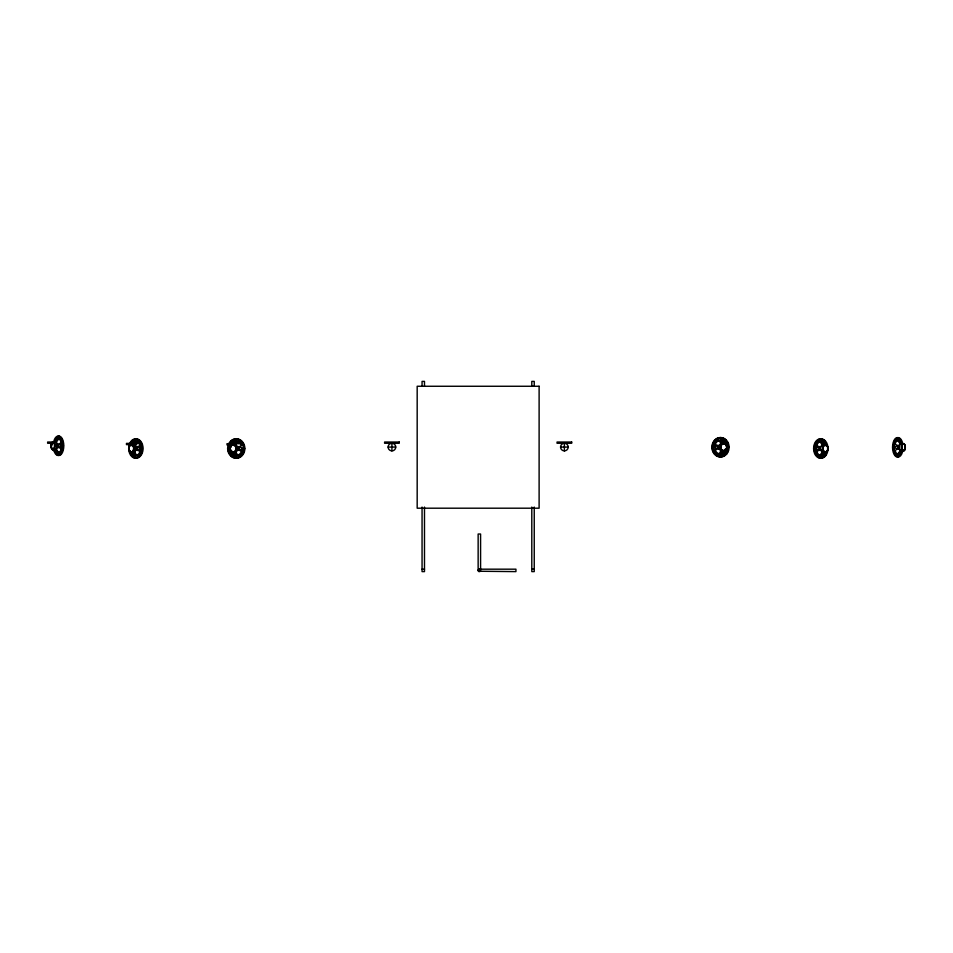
<?xml version="1.0" encoding="UTF-8"?>
<svg xmlns="http://www.w3.org/2000/svg" width="953" height="953" viewBox="0 0 953 953"><rect width="100%" height="100%" fill="white"/><g stroke="black" fill="none" stroke-linecap="round" stroke-linejoin="round"><path stroke-width="1.43" d="M820.724 439.488L820.867 439.404M814.291 448.494L814.422 448.506M59.134 436.855L58.955 436.271L58.824 436.939M54.142 442.704L56.001 438.392A8.517 4.253 -90 0 1 60.253 438.392L61.814 441.501A8.517 4.253 -90 0 1 61.814 450.019L60.253 453.14A8.517 4.253 -90 0 1 56.001 453.14L54.44 450.019M902.229 450.328L900.371 454.652A8.517 4.253 -90 0 1 896.118 454.652L894.557 451.531A8.517 4.253 -90 0 1 894.557 443.014L896.118 439.893A8.517 4.253 -90 0 1 900.371 439.893L902.038 443.443M236.797 457.809L236.177 457.5L236.832 457.511M56.001 438.392A4.384 1.013 -58 0 1 54.476 442.406A3.872 1.93 -90 0 1 56.406 442.406L57.12 443.824A3.872 1.93 -90 0 1 57.12 447.696L56.406 449.113A3.872 1.93 -90 0 1 54.94 449.506M904.778 445.527A3.478 1.739 -90 0 0 902.157 444.61A3.478 1.739 -90 0 0 902.157 449.935L901.895 450.626A3.872 1.93 -90 0 1 899.954 450.626L899.251 449.208A3.872 1.93 -90 0 1 899.251 445.337L899.954 443.919A3.872 1.93 -90 0 1 901.431 443.538M132.658 444.753A3.872 2.74 -90 0 1 134.73 445.134L135.731 446.552A3.872 2.74 -90 0 1 135.731 450.424L134.73 451.841A3.872 2.74 -90 0 1 132.658 452.234M131.288 442.466L132.538 441.12A8.517 6.028 -90 0 1 138.566 441.12L140.77 444.229A8.517 6.028 -90 0 1 140.77 452.746L138.566 455.868A8.517 6.028 -90 0 1 132.538 455.868L130.335 452.746A8.517 6.028 -90 0 1 129.739 450.698M826.966 450.698A8.517 6.028 -90 0 1 826.358 452.746L824.154 455.868A8.517 6.028 -90 0 1 818.139 455.868L815.935 452.746A8.517 6.028 -90 0 1 815.935 444.229L818.139 441.12A8.517 6.028 -90 0 1 824.154 441.12L826.358 444.229A8.517 6.028 -90 0 1 826.966 446.29M824.047 452.234A3.872 2.74 -90 0 1 821.974 451.841L820.962 450.424A3.872 2.74 -90 0 1 820.962 446.552L821.974 445.134A3.872 2.74 -90 0 1 824.702 445.134L825.274 445.754M897.261 437.904L897.261 438.451M719.956 437.939L720.575 438.023L720.015 438.404M229.637 444.229L232.341 441.12A8.517 7.374 -90 0 1 239.715 441.12L242.419 444.229A8.517 7.374 -90 0 1 242.419 452.746L239.715 455.868A8.517 7.374 -90 0 1 232.341 455.868L229.637 452.746A8.517 7.374 -90 0 1 229.637 444.229A4.384 2.025 -76.1 0 0 231.079 446.695M232.341 441.12A4.384 2.68 -49.3 0 1 232.806 445.134A3.872 3.347 -90 0 1 236.153 445.134L237.38 446.552A3.872 3.347 -90 0 1 237.38 450.424L236.153 451.841A3.872 3.347 -90 0 1 233.616 452.234M714.357 442.966L717.061 439.845A8.517 7.374 -90 0 1 724.435 439.845L727.127 442.966A8.517 7.374 -90 0 1 727.127 451.484L724.435 454.605A8.517 7.374 -90 0 1 717.061 454.605L714.357 451.484A8.517 7.374 -90 0 1 714.357 442.966A4.384 4.277 -8.4 0 0 719.384 445.289A3.872 3.347 -90 0 0 719.384 449.161L720.623 450.578A3.872 3.347 -90 0 0 723.97 450.578A4.384 2.68 -49.3 0 0 724.435 454.605M719.384 445.289L720.623 443.872A3.872 3.347 -90 0 1 723.16 443.49M724.661 449.959L725.197 449.161M63.374 445.492L63.374 446.04M244.552 448.839L244.48 448.124M720.087 455.999L720.242 456.725L720.42 456.01M897.357 456.01L897.404 456.773L897.452 456.022M129.096 448.113L129.108 448.887M827.645 448.875L827.657 448.124M712.356 446.85L712.367 447.624M56.43 442.037L47.65 442.037L47.65 443.252L53.499 443.252M139.65 443.383L126.475 443.383L126.475 444.61L136.72 444.61M234.319 444.92L227.005 444.92L227.005 443.705L241.633 443.705L241.633 444.92M388.109 447.076L395.745 447.076A3.812 3.812 0 0 1 390.015 450.376A3.812 3.812 0 0 1 390.015 443.764A3.812 3.812 0 0 1 395.745 447.076M560.555 447.076L568.191 447.076A3.812 3.812 0 0 1 562.461 450.376A3.812 3.812 0 0 1 562.461 443.764A3.812 3.812 0 0 1 568.191 447.076M422.06 569.179L424.49 569.179M479.347 569.179L515.93 569.179L515.93 571.609L479.347 571.252M531.798 569.179L534.24 569.179M478.763 570.609L478.144 570.609L478.144 534.025L480.586 534.025L480.586 569.144M232.103 451.234L232.806 451.841A4.384 2.68 49.3 0 1 232.341 455.868M564.367 443.252L564.367 450.888M534.24 386.263L534.24 381.391L531.798 381.391L531.798 386.263M534.24 507.067L534.24 571.609L531.798 571.609L531.798 507.067M424.49 386.263L424.49 381.391L422.06 381.391L422.06 386.263M424.49 507.067L424.49 571.609L422.06 571.609L422.06 507.067M391.921 443.252L391.921 450.888M56.87 450.376A3.812 3.812 0 0 1 52.272 444.372M134.778 452.115A3.812 3.812 0 0 1 133.789 452.246M131.097 445.718A3.812 3.812 0 0 1 135.707 445.122M235.308 452.425A3.812 3.812 0 0 1 231.627 451.436M231.019 450.65A3.812 3.812 0 0 1 230.638 449.733M230.638 447.755A3.812 3.812 0 0 1 231.019 446.826M232.413 445.432A3.812 3.812 0 0 1 235.308 445.051M55.119 442.287A6.957 3.478 -90 0 1 59.455 439.333A6.957 3.478 -90 0 1 61.48 447.565M61.135 449.244A6.957 3.478 -90 0 1 56.382 451.782M55.834 442.776A3.133 1.572 -90 0 1 56.537 443.586M56.787 444.229A3.133 1.572 -90 0 1 56.989 445.801M56.942 446.612A3.133 1.572 -90 0 1 56.787 447.374M56.203 448.518A3.133 1.572 -90 0 1 55.834 448.827M53.916 440.929A9.697 4.848 -90 0 1 61.23 438.356A9.697 4.848 -90 0 1 61.23 453.211A9.697 4.848 -90 0 1 53.916 450.626M55.203 450.4A4.384 1.013 58 0 1 56.001 453.14M60.253 453.14A4.384 2.633 49.9 0 1 56.406 449.113M57.12 447.696A4.384 3.776 65.1 0 1 61.814 450.019M61.814 441.501A4.384 3.776 -65.1 0 1 57.12 443.824M56.406 442.406A4.384 2.633 -49.9 0 1 60.253 438.392M56.525 437.379A9.697 4.848 -90 0 1 63.803 445.778A9.697 4.848 -90 0 1 56.525 454.176M61.099 438.392A8.517 4.253 -90 0 1 62.648 441.501M61.099 453.14A8.517 4.253 -90 0 1 60.063 453.985M57.859 453.985A8.517 4.253 -90 0 1 55.953 451.782M55.953 439.738A8.517 4.253 -90 0 1 56.835 438.392M136.827 441.775A6.957 4.92 -90 0 1 140.305 446.695M140.436 448.494A1.727 1.692 -69.6 0 0 137.244 448.494A1.727 1.692 69.6 0 0 140.436 448.494A6.957 4.92 -90 0 1 140.305 450.292M139.817 451.972A6.957 4.92 -90 0 1 136.827 455.212M135.552 455.451A6.957 4.92 -90 0 1 131.288 451.972M132.074 443.574A6.957 4.92 -90 0 1 135.552 441.537M134.897 446.314A3.133 2.216 -90 0 1 135.481 447.719M135.481 449.339A3.133 2.216 -90 0 1 134.897 450.745M134.444 451.245A3.133 2.216 -90 0 1 133.908 451.555M133.337 445.396A3.133 2.216 -90 0 1 133.908 445.504M129.596 443.657A9.697 6.862 -90 0 1 141.151 442.954A9.697 6.862 -90 0 1 136.732 458.059A9.697 6.862 -90 0 1 128.917 446.004M132.538 441.12A4.384 1.906 -55.1 0 1 132.765 443.431M130.335 452.746A4.384 0.977 77.3 0 1 130.299 451.222M132.229 452.282A4.384 1.906 55.1 0 1 132.538 455.868M138.566 455.868A4.384 3.228 40.2 0 1 134.73 451.841M135.731 450.424A4.384 4.169 46.1 0 1 140.77 452.746M140.77 444.229A4.384 4.169 -46.1 0 1 135.731 446.552M134.73 445.134A4.384 3.228 -40.2 0 1 138.566 441.12M139.245 441.12A8.517 6.028 -90 0 1 140.496 442.466M140.496 454.521A8.517 6.028 -90 0 1 139.245 455.868M133.229 455.868A8.517 6.028 -90 0 1 131.026 452.746M131.979 442.466A8.517 6.028 -90 0 1 133.229 441.12M134.444 439.142A9.697 6.862 -90 0 1 142.843 451.019A9.697 6.862 -90 0 1 131.371 455.367M131.371 441.656A9.697 6.862 -90 0 1 132.801 440.119M237.583 441.775A6.957 6.028 -90 0 1 241.24 445.015M242.05 448.494A6.957 6.028 -90 0 1 241.848 450.292M241.24 451.972A6.957 6.028 -90 0 1 237.583 455.212M236.022 455.451A6.957 6.028 -90 0 1 230.209 450.292M230.209 446.695A6.957 6.028 -90 0 1 236.022 441.537M233.747 445.504A3.133 2.716 -90 0 1 235.153 445.504M235.808 445.813A3.133 2.716 -90 0 1 236.368 446.314M236.797 446.969A3.133 2.716 -90 0 1 236.797 450.102M235.808 451.245A3.133 2.716 -90 0 1 235.153 451.555M229.637 452.746A4.384 2.025 76.1 0 1 231.079 450.292M239.715 455.868A4.384 3.621 24 0 1 236.153 451.841M237.38 450.424A4.384 4.277 -8.4 0 1 242.419 452.746M242.419 444.229A4.384 4.277 8.4 0 1 237.38 446.552M236.153 445.134A4.384 3.621 -24 0 1 239.715 441.12M240.204 441.12A8.517 7.374 -90 0 1 241.728 442.466M242.896 452.746A8.517 7.374 -90 0 1 240.204 455.868M232.818 455.868A8.517 7.374 -90 0 1 229.387 450.698M229.387 446.29A8.517 7.374 -90 0 1 232.818 441.12M230.555 441.656A9.697 8.398 -90 0 1 242.431 441.656A9.697 8.398 -90 0 1 242.431 455.367A9.697 8.398 -90 0 1 230.555 455.367M229.22 453.366A9.697 8.398 -90 0 1 228.386 451.019M230.257 447.481A1.727 0.762 -85.3 0 0 229.161 448.494A1.727 0.762 85.3 0 0 230.388 449.328M904.778 449.018A3.478 1.739 -90 0 1 902.157 449.935M904.957 446.373A3.478 1.739 -90 0 1 904.957 448.172M898.25 440.322A6.957 3.478 -90 0 1 900.704 442.359M901.252 450.757A6.957 3.478 -90 0 1 898.25 454.224M897.345 453.997A6.957 3.478 -90 0 1 895.236 450.757M895.236 443.8A6.957 3.478 -90 0 1 897.345 440.56M901.312 450.34A3.133 1.572 -90 0 1 900.502 450.34M900.12 450.03A3.133 1.572 -90 0 1 899.394 448.124M899.394 446.504A3.133 1.572 -90 0 1 900.12 444.598M899.251 445.337A4.384 3.776 65.1 0 1 894.557 443.014M894.557 451.531A4.384 3.776 -65.1 0 1 899.251 449.208M899.954 450.626A4.384 2.633 -49.9 0 1 896.118 454.652M902.92 449.804A9.697 4.848 -90 0 1 895.808 455.689A9.697 4.848 -90 0 1 894.807 440.441A9.697 4.848 -90 0 1 902.431 442.442M896.118 439.893A4.384 2.633 49.9 0 1 899.954 443.919M900.371 454.652A4.384 1.013 -58 0 1 901.895 450.626M901.633 443.49A4.384 1.013 58 0 1 900.371 439.893M900.418 441.251A8.517 4.253 -90 0 1 901.097 443.014M901.097 451.531A8.517 4.253 -90 0 1 900.418 453.294M896.308 455.498A8.517 4.253 -90 0 1 894.39 453.294M893.295 449.482A8.517 4.253 -90 0 1 893.295 445.075M893.723 443.014A8.517 4.253 -90 0 1 894.39 441.251M898.655 456.654A9.697 4.848 -90 0 1 892.544 447.291A9.697 4.848 -90 0 1 898.655 437.927M821.152 441.537A6.957 4.92 -90 0 1 825.405 445.015M825.405 451.972A6.957 4.92 -90 0 1 821.152 455.451M819.878 455.212A6.957 4.92 -90 0 1 816.233 448.494M816.399 446.695A6.957 4.92 -90 0 1 819.878 441.775M820.962 446.552A4.384 4.169 46.1 0 1 815.935 444.229M822.737 451.555A3.133 2.216 -90 0 1 822.201 451.245M821.748 450.745A3.133 2.216 -90 0 1 821.391 450.102M822.737 445.504A3.133 2.216 -90 0 1 823.88 445.504M815.935 452.746A4.384 4.169 -46.1 0 1 820.962 450.424M821.974 451.841A4.384 3.228 -40.2 0 1 818.139 455.868M818.139 441.12A4.384 3.228 40.2 0 1 821.974 445.134M824.154 455.868A4.384 1.906 -55.1 0 1 824.464 452.282M826.406 451.222A4.384 0.977 -77.3 0 1 826.358 452.746M826.358 444.229A4.384 0.977 77.3 0 1 826.418 445.432M824.702 445.134A4.384 1.906 55.1 0 1 824.154 441.12M823.475 441.12A8.517 6.028 -90 0 1 825.679 444.229M825.679 452.746A8.517 6.028 -90 0 1 823.475 455.868M816.209 454.521A8.517 6.028 -90 0 1 815.244 452.746M816.209 442.466A8.517 6.028 -90 0 1 817.448 441.12M823.88 440.119A9.697 6.862 -90 0 1 825.298 441.656M825.298 455.367A9.697 6.862 -90 0 1 813.826 451.019A9.697 6.862 -90 0 1 822.225 439.142M720.742 440.274A6.957 6.028 -90 0 1 726.567 445.42M726.567 449.03A6.957 6.028 -90 0 1 720.742 454.176A6.957 6.028 -90 0 1 714.929 449.03M714.726 447.231A6.957 6.028 -90 0 1 714.929 445.42M715.524 443.753A6.957 6.028 -90 0 1 719.181 440.512M722.958 450.292A3.133 2.716 -90 0 1 721.552 450.292M720.897 449.983A3.133 2.716 -90 0 1 720.337 449.482M719.908 448.827A3.133 2.716 -90 0 1 719.539 447.267M719.634 446.457A3.133 2.716 -90 0 1 719.908 445.694M720.897 444.551A3.133 2.716 -90 0 1 721.552 444.229M714.357 451.484A4.384 4.277 8.4 0 1 719.384 449.161M720.623 450.578A4.384 3.621 -24 0 1 717.061 454.605M717.061 439.845A4.384 3.621 24 0 1 720.623 443.872M725.698 449.03A4.384 2.025 -76.1 0 1 727.127 451.484M727.127 442.966A4.384 2.025 76.1 0 1 725.698 445.42M723.768 443.443A4.384 2.68 49.3 0 1 724.435 439.845M726.186 454.104A9.697 8.398 -90 0 1 714.309 454.104A9.697 8.398 -90 0 1 714.309 440.381A9.697 8.398 -90 0 1 726.186 440.381M727.52 442.395A9.697 8.398 -90 0 1 728.354 444.729M728.354 449.756A9.697 8.398 -90 0 1 727.52 452.091M723.946 439.845A8.517 7.374 -90 0 1 727.389 445.015M727.389 449.435A8.517 7.374 -90 0 1 723.946 454.605M716.573 454.605A8.517 7.374 -90 0 1 715.048 453.247M715.048 441.203A8.517 7.374 -90 0 1 716.573 439.845M720.265 438.714A8.517 7.374 -90 0 1 722.171 438.999M726.389 446.385A1.727 0.762 85.3 0 1 727.604 447.231A1.727 0.762 -85.3 0 1 726.651 448.351M57.93 436.569L57.93 436.569M892.663 447.183L892.675 447.1M893.497 447.183L893.497 447.183M898.048 438.082L898.048 438.082M57.93 454.772L57.93 454.772M62.493 445.67L62.493 445.67M898.06 456.284L898.071 456.189M135.278 439.297L136.505 439.393L135.278 439.297M235.689 439.297L236.308 439.583L235.725 439.202M236.177 439.297L236.797 439.583L236.213 439.202M720.408 438.035L721.028 438.32L720.408 438.035M227.803 448.41L228.422 448.696L227.838 448.315M228.291 448.41L228.911 448.696L228.327 448.315M712.522 447.136L713.142 447.422L712.522 447.136M135.278 457.5L135.314 457.416M141.723 448.398L141.747 448.303M142.402 448.398L142.402 448.398M820.188 457.5L821.403 457.714L820.223 457.416M235.701 457.5L236.308 457.809L235.736 457.416M243.587 448.398L244.194 448.696L243.623 448.303M720.408 456.237L721.028 456.547L720.408 456.237M727.818 447.124L728.95 447.338L727.818 447.124M539.112 386.263L417.176 386.263L417.176 508.199L539.112 508.199L539.112 386.263M399.247 442.037L384.607 442.037L384.607 443.252L399.247 443.252L399.247 442.037M571.693 442.037L557.052 442.037L557.052 443.252L571.693 443.252L571.693 442.037M478.763 571.455A1.215 1.215 0 0 0 480.586 570.394A1.215 1.215 0 0 0 478.763 569.334A1.215 1.215 0 0 0 478.763 571.455M51.259 444.027A3.478 1.739 90 0 0 52.76 449.244A3.478 1.739 90 0 0 54.273 444.027A3.478 1.739 90 0 0 51.259 444.027M54.333 448.22A3.478 1.739 -90 0 0 53.547 442.395A3.478 1.739 -90 0 0 51.414 446.659A3.478 1.739 -90 0 0 54.333 448.22M54.464 448.506A3.872 1.93 -90 0 0 53.594 442.025A3.872 1.93 -90 0 0 51.224 446.766A3.872 1.93 -90 0 0 54.464 448.506M57.43 451.913A1.727 0.822 51 0 0 56.001 450.602A1.727 0.608 53.8 0 0 56.263 451.913A1.727 0.608 53.8 0 0 57.573 453.318A1.727 0.822 51 0 0 57.43 451.913M56.263 439.619A1.727 0.608 -53.8 0 0 56.001 440.929A1.727 0.822 -51 0 0 57.43 439.619A1.727 0.822 -51 0 0 57.573 438.213A1.727 0.608 -53.8 0 0 56.263 439.619M61.337 445.766A1.727 1.537 -80.6 0 0 58.419 445.766A1.727 1.537 80.6 0 0 61.337 445.766M133.301 450.233A3.478 2.466 -90 0 0 131.169 445.015A3.478 2.466 -90 0 0 129.036 450.233A3.478 2.466 -90 0 0 133.301 450.233M133.575 450.233A3.478 2.466 -90 0 0 131.443 445.015A3.478 2.466 -90 0 0 129.31 450.233A3.478 2.466 -90 0 0 133.575 450.233M133.813 450.424A3.872 2.74 -90 0 0 131.443 444.622A3.872 2.74 -90 0 0 129.072 450.424A3.872 2.74 -90 0 0 133.813 450.424M135.326 454.641A1.727 1.096 44.1 0 0 133.813 453.33A1.727 0.929 49.1 0 0 133.682 454.641A1.727 0.929 49.1 0 0 135.1 456.046A1.727 1.096 44.1 0 0 135.326 454.641M133.682 442.347A1.727 0.929 -49.1 0 0 133.813 443.657A1.727 1.096 -44.1 0 0 135.326 442.347A1.727 1.096 -44.1 0 0 135.1 440.941A1.727 0.929 -49.1 0 0 133.682 442.347M235.546 450.233A3.478 3.014 -90 0 0 232.925 445.015A3.478 3.014 -90 0 0 230.316 450.233A3.478 3.014 -90 0 0 235.546 450.233M235.498 451.234A3.872 3.347 -90 0 0 233.997 444.753A3.872 3.347 -90 0 0 229.887 449.494A3.872 3.347 -90 0 0 235.498 451.234M235.701 456.046A1.727 1.298 32.5 0 0 234.807 453.33A1.727 1.179 40.8 0 0 235.701 456.046M241.955 455.367A9.697 8.398 -90 0 0 238.19 439.142A9.697 8.398 -90 0 0 227.898 451.019A9.697 8.398 -90 0 0 241.955 455.367M235.701 440.941A1.727 1.179 -40.8 0 0 234.807 443.657A1.727 1.298 -32.5 0 0 235.701 440.941M242.241 448.494A1.727 1.715 41.4 0 0 238.989 448.494A1.727 1.715 -41.4 0 0 242.241 448.494M905.112 449.018A3.478 1.739 -90 0 0 903.611 443.788A3.478 1.739 -90 0 0 902.098 449.018A3.478 1.739 -90 0 0 905.112 449.018M904.647 450.007A3.872 1.93 -90 0 0 903.778 443.538A3.872 1.93 -90 0 0 901.407 448.279A3.872 1.93 -90 0 0 904.647 450.007M900.108 453.425A1.727 0.608 -53.8 0 0 900.371 452.115A1.727 0.822 -51 0 0 898.941 453.425A1.727 0.822 -51 0 0 898.798 454.819A1.727 0.608 -53.8 0 0 900.108 453.425M897.952 447.279A1.727 1.537 80.6 0 0 895.022 447.279A1.727 1.537 -80.6 0 0 897.952 447.279M898.941 441.132A1.727 0.822 51 0 0 900.371 442.43A1.727 0.608 53.8 0 0 900.108 441.132A1.727 0.608 53.8 0 0 898.798 439.726A1.727 0.822 51 0 0 898.941 441.132M827.657 450.233A3.478 2.466 -90 0 0 825.524 445.015A3.478 2.466 -90 0 0 823.392 450.233A3.478 2.466 -90 0 0 827.657 450.233M826.99 450.96A3.478 2.466 -90 0 0 825.894 445.134A3.478 2.466 -90 0 0 822.88 449.399A3.478 2.466 -90 0 0 826.99 450.96M827.192 451.234A3.872 2.74 -90 0 0 825.965 444.753A3.872 2.74 -90 0 0 822.606 449.494A3.872 2.74 -90 0 0 827.192 451.234M823.011 454.641A1.727 0.929 -49.1 0 0 822.88 453.33A1.727 1.096 -44.1 0 0 821.379 454.641A1.727 1.096 -44.1 0 0 821.605 456.046A1.727 0.929 -49.1 0 0 823.011 454.641M825.989 455.367A9.697 6.862 -90 0 0 822.904 439.142A9.697 6.862 -90 0 0 814.505 451.019A9.697 6.862 -90 0 0 825.989 455.367M819.461 448.494A1.727 1.692 69.6 0 0 816.268 448.494A1.727 1.692 -69.6 0 0 819.461 448.494M821.379 442.347A1.727 1.096 44.1 0 0 822.88 443.657A1.727 0.929 49.1 0 0 823.011 442.347A1.727 0.929 49.1 0 0 821.605 440.941A1.727 1.096 44.1 0 0 821.379 442.347M725.972 449.685A3.478 3.014 -90 0 0 724.625 443.86A3.478 3.014 -90 0 0 720.933 448.124A3.478 3.014 -90 0 0 725.972 449.685M725.781 449.685A3.478 3.014 -90 0 0 724.423 443.86A3.478 3.014 -90 0 0 720.742 448.124A3.478 3.014 -90 0 0 725.781 449.685M726.019 449.959A3.872 3.347 -90 0 0 724.518 443.49A3.872 3.347 -90 0 0 720.408 448.232A3.872 3.347 -90 0 0 726.019 449.959M721.064 454.772A1.727 1.179 -40.8 0 0 721.969 452.067A1.727 1.298 -32.5 0 0 721.064 454.772M726.662 454.104A9.697 8.398 -90 0 0 722.898 437.88A9.697 8.398 -90 0 0 712.618 449.756A9.697 8.398 -90 0 0 726.662 454.104M717.776 447.231A1.727 1.715 -41.4 0 0 714.524 447.231A1.727 1.715 41.4 0 0 717.776 447.231M721.064 439.678A1.727 1.298 32.5 0 0 721.969 442.383A1.727 1.179 40.8 0 0 721.064 439.678"/></g></svg>
